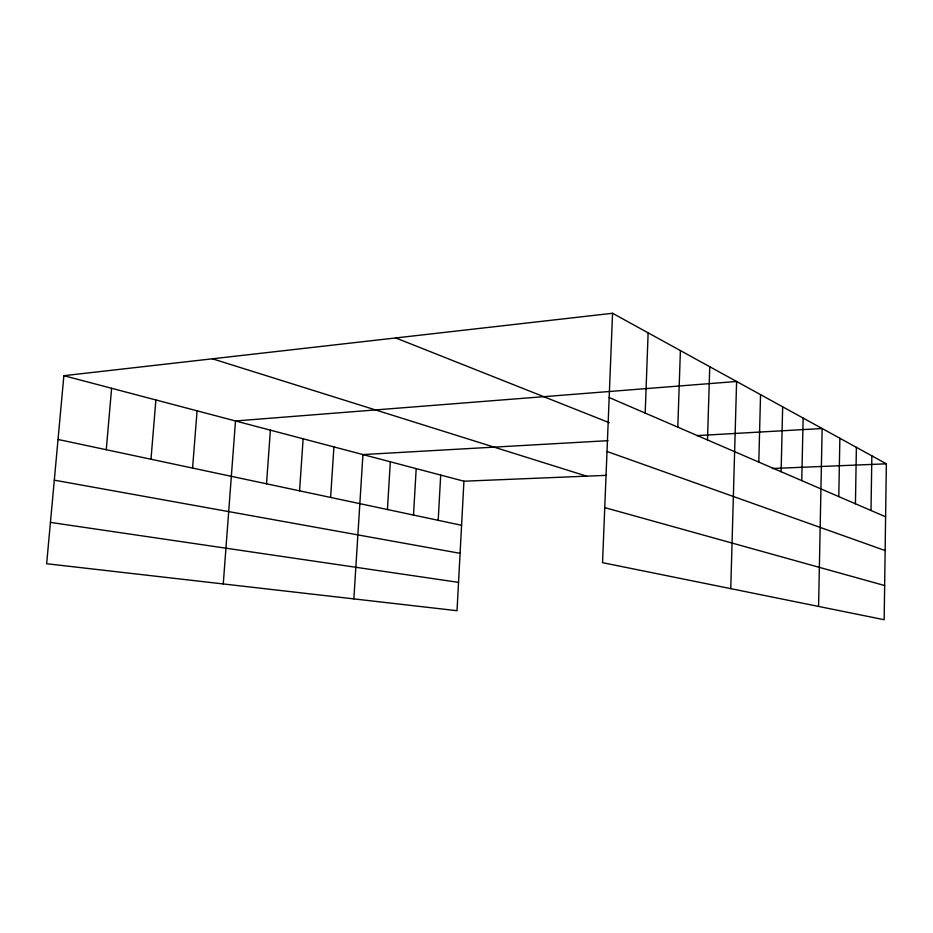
<?xml version="1.0" encoding="UTF-8"?>
<svg xmlns="http://www.w3.org/2000/svg" width="933" height="933" viewBox="0 0 933 933"><rect width="100%" height="100%" fill="white"/><g stroke="black" fill="none" stroke-linecap="round" stroke-linejoin="round"><path stroke-width="1.4" d="M612.549 313.278L886.35 463.818L884.169 619.722L602.543 562.669L612.549 313.278L63.876 375.696L46.65 563.73L457.03 610.707L463.934 481.206L63.876 375.696M871.014 510.503L871.854 455.84M855.433 503.785L856.389 447.339M838.79 496.601L839.863 438.253M818.579 606.438L822.148 428.515L696.823 435.629M801.762 480.623L803.138 418.066M781.119 471.713L782.659 406.8M758.797 462.092L760.547 394.647M730.761 588.641L736.604 381.48L235.501 420.958L223.255 583.953M707.494 439.956L709.756 366.716M677.813 427.151L680.39 350.575M645.193 413.074L648.132 332.848M438.195 520.311L440.703 475.084M413.506 515.063L416.2 468.623M387.44 509.523L390.321 461.788M353.852 598.893L362.937 454.569L607.989 440.668M330.609 497.441L333.921 446.919M299.563 490.828L303.132 438.802M266.535 483.807L270.383 430.16M192.571 468.086L197.085 410.823M150.983 459.234L155.893 399.965M106.257 449.729L111.61 388.28M463.934 481.206L606.473 475.34M772.326 468.506L886.35 463.818M50.44 522.41L458.535 582.367M54.301 480.157L460.086 553.327M58.033 439.466L461.59 525.291M604.747 507.61L884.647 585.539M212.444 358.797L586.647 476.157M607.01 451.467L885.137 550.552M395.744 337.944L609.249 422.684M609.167 397.54L885.604 516.8"/></g></svg>
